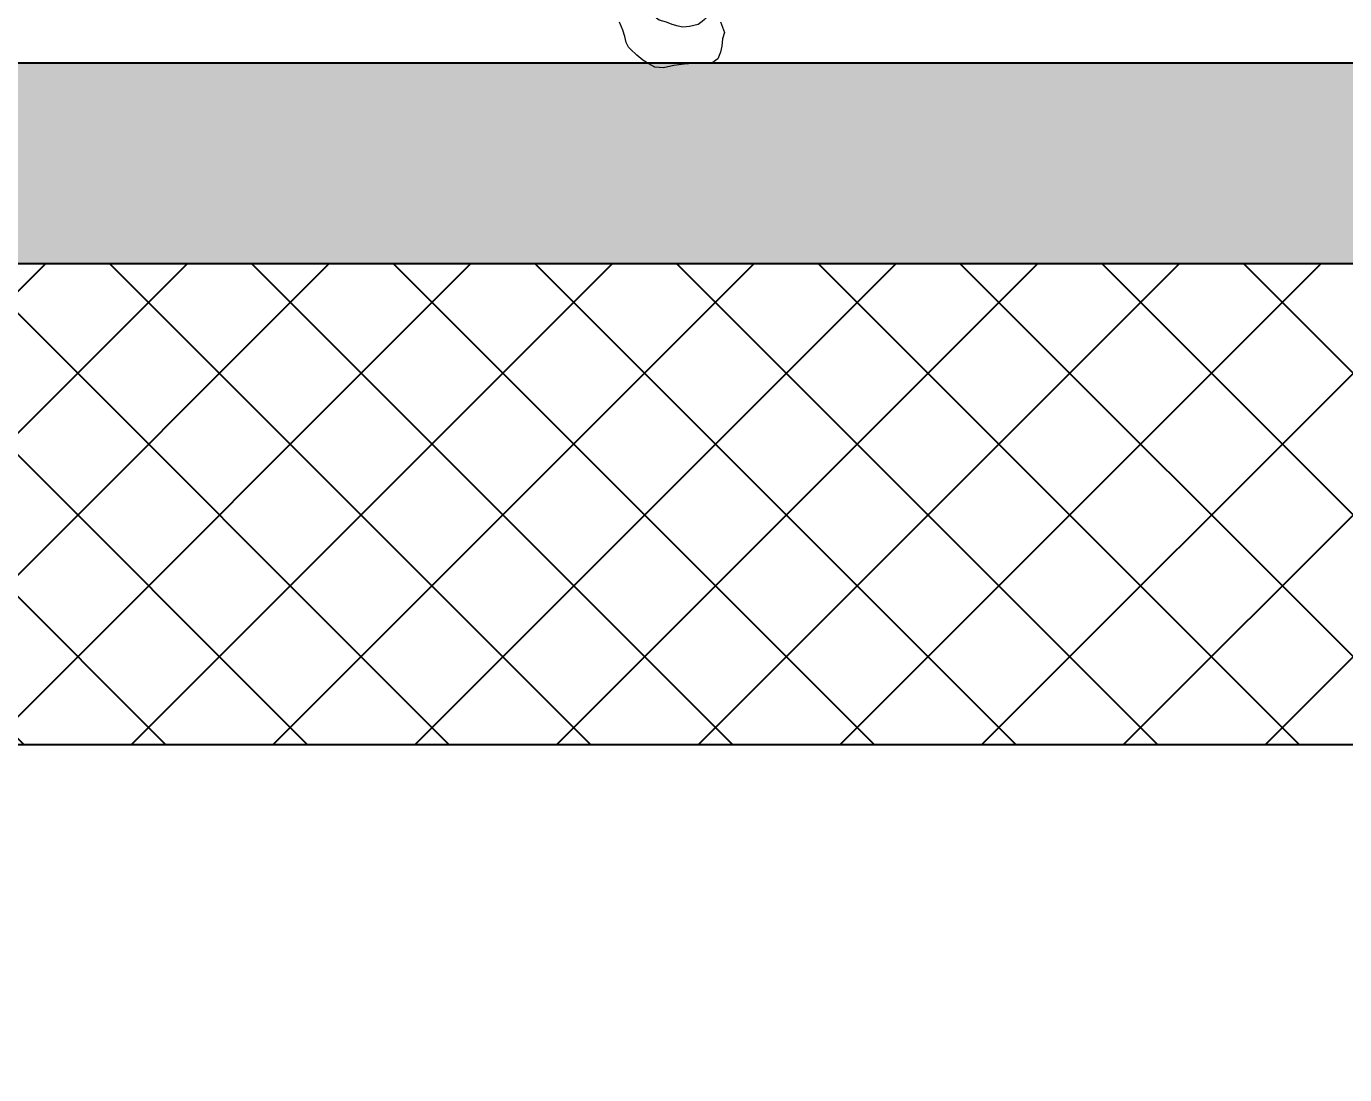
# Model space of a CAD drawing. Header units: metres. Extents: x 668617 to 675126, y 2286318 to 2293677.
# Drawn here: x 672212.769 to 672214.413, y 2287839.029 to 2287840.336 of the extents above; entities that cross this region are included whole.
import ezdxf

# ---------------------------------------------------------------- set-up
doc = ezdxf.new("R2010")
doc.units = ezdxf.units.M
doc.header["$MEASUREMENT"] = 0
doc.layers.add('30-ESC HUM', color=251, linetype='Continuous', lineweight=0)
doc.layers.add('DMTG_SECCIONES_VIALES', color=250, linetype='Continuous')
doc.styles.get("Standard").update_dxf_attribs({"font": 'arial.ttf'})
doc.dimstyles.get("Standard").update_dxf_attribs({"dimtxt": 0.18, "dimasz": 0.18, "dimexe": 0.18, "dimexo": 0.0625, "dimgap": 0.09, "dimtad": 0, "dimtih": 1, "dimtoh": 1, "dimdec": 4, "dimzin": 0, "dimdsep": 46, "dimtxsty": 'Standard', "dimcen": 0.09, "dimadec": 0, "dimazin": 0, "dimtfac": 1, "dimtdec": 4, "dimtofl": 0, "dimtmove": 0, "dimatfit": 3, "dimfxl": 1, "dimtolj": 1, "dimtzin": 0, "dimarcsym": 0})

# ---------------------------------------------------------------- blocks, each defined once
blk = doc.blocks.new('10')
at = {"layer": '30-ESC HUM'}
for points in [[(-214.6658, 1062.4179), (-214.6708, 1062.4046), (-214.6683, 1062.3967), (-214.6677, 1062.3875), (-214.6661, 1062.3802), (-214.6626, 1062.3717), (-214.655, 1062.3663), (-214.6452, 1062.3663), (-214.6401, 1062.3663), (-214.6294, 1062.366), (-214.6259, 1062.3656), (-214.6208, 1062.3653), (-214.6139, 1062.3644), (-214.6079, 1062.3634), (-214.5949, 1062.3606), (-214.5841, 1062.3615), (-214.5765, 1062.3656), (-214.5689, 1062.3701), (-214.5617, 1062.3764), (-214.5538, 1062.384), (-214.5512, 1062.3865), (-214.5481, 1062.3922), (-214.5465, 1062.3995), (-214.5443, 1062.4077), (-214.5401, 1062.4175)], [(-214.6503, 1062.4245), (-214.6458, 1062.4207), (-214.6433, 1062.4185), (-214.6382, 1062.4147), (-214.6272, 1062.4122), (-214.6189, 1062.4115), (-214.6132, 1062.4128), (-214.6056, 1062.4147), (-214.5984, 1062.4175), (-214.5895, 1062.4201), (-214.581, 1062.4264), (-214.5727, 1062.433), (-214.5655, 1062.4425)]]:
    blk.add_lwpolyline(points, dxfattribs=at)
blk = doc.blocks.new('_ArchTick')
at = {"color": 0, "linetype": 'ByBlock', "const_width": 0.15}
blk.add_lwpolyline([(-0.5, -0.5), (0.5, 0.5)], dxfattribs=at)
blk = doc.blocks.new('*D434')
at = {"layer": 'Defpoints', "color": 0, "transparency": 16777216}
for p in [(672210.9435, 2287840.2898), (672216.3035, 2287840.2898), (672210.9435, 2287838.6259)]:
    blk.add_point(p, dxfattribs=at)
at = {"layer": 'DMTG_SECCIONES_VIALES', "color": 0, "lineweight": -2, "transparency": 16777216}
for p, q in [((672210.9435, 2287840.2273), (672210.9435, 2287838.4459)), ((672216.3035, 2287840.2273), (672216.3035, 2287838.4459)), ((672210.9435, 2287838.6259), (672213.2998, 2287838.6259)), ((672216.3035, 2287838.6259), (672213.9473, 2287838.6259))]:
    blk.add_line(p, q, dxfattribs=at)
at = {"layer": 'DMTG_SECCIONES_VIALES', "color": 0, "lineweight": -2, "transparency": 16777216, "xscale": 0.18, "yscale": 0.18, "zscale": 0.18, "rotation": 180}
blk.add_blockref('_ArchTick', (672210.9435, 2287838.6259), dxfattribs=at)
at = {"layer": 'DMTG_SECCIONES_VIALES', "color": 0, "lineweight": -2, "transparency": 16777216, "xscale": 0.18, "yscale": 0.18, "zscale": 0.18}
blk.add_blockref('_ArchTick', (672216.3035, 2287838.6259), dxfattribs=at)
at = {"layer": 'DMTG_SECCIONES_VIALES', "color": 0, "transparency": 16777216, "insert": (672213.6235, 2287838.6259), "char_height": 0.18, "attachment_point": 5}
blk.add_mtext('\\A1;5.36', dxfattribs=at)
blk = doc.blocks.new('*D431')
at = {"layer": 'Defpoints', "color": 0, "transparency": 16777216}
for p in [(672196.2535, 2287840.2898), (672216.3035, 2287840.2898), (672216.3035, 2287837.9014)]:
    blk.add_point(p, dxfattribs=at)
at = {"layer": 'DMTG_SECCIONES_VIALES', "color": 0, "lineweight": -2, "transparency": 16777216}
for p, q in [((672196.2535, 2287840.2273), (672196.2535, 2287837.7214)), ((672216.3035, 2287840.2273), (672216.3035, 2287837.7214)), ((672196.2535, 2287837.9014), (672205.7438, 2287837.9014)), ((672216.3035, 2287837.9014), (672206.8133, 2287837.9014))]:
    blk.add_line(p, q, dxfattribs=at)
at = {"layer": 'DMTG_SECCIONES_VIALES', "color": 0, "lineweight": -2, "transparency": 16777216, "xscale": 0.18, "yscale": 0.18, "zscale": 0.18, "rotation": 180}
blk.add_blockref('_ArchTick', (672196.2535, 2287837.9014), dxfattribs=at)
at = {"layer": 'DMTG_SECCIONES_VIALES', "color": 0, "lineweight": -2, "transparency": 16777216, "xscale": 0.18, "yscale": 0.18, "zscale": 0.18}
blk.add_blockref('_ArchTick', (672216.3035, 2287837.9014), dxfattribs=at)
at = {"layer": 'DMTG_SECCIONES_VIALES', "color": 0, "transparency": 16777216, "insert": (672206.2785, 2287837.9014), "char_height": 0.18, "attachment_point": 5}
blk.add_mtext('\\A1;20.0500', dxfattribs=at)

msp = doc.modelspace()

# ---------------------------------------------------------------- hatches: boundary and pattern name
at = {"layer": 'DMTG_SECCIONES_VIALES', "true_color": 0x000000}
h = msp.add_hatch(dxfattribs=at)
h.set_pattern_fill('AR-SAND', color=18, scale=0.05)
h.set_pattern_definition([(37.5, (671855.920446, 2287769.89963), (-0.003149668, 0.096341188), [0, -0.076, 0, -0.085, 0, -0.08125]), (7.5, (671855.92045, 2287769.89963), (0.088488835, 0.141107303), [0, -0.041, 0, -0.0685, 0, -0.02625]), (327.5, (671855.858946, 2287769.89963), (0.155707093, 0.000282953), [0, -0.025, 0, -0.09, 0, -0.1175]), (317.5, (671855.85895, 2287769.89963), (0.15030633, 0.04388378), [0, -0.0125, 0, -0.059, 0, -0.0675])])
h.paths.add_polyline_path([(672201.30355, 2287840.28977), (672196.25355, 2287840.28977), (672196.25355, 2287840.03977), (672201.05355, 2287840.03977), (672201.05355, 2287839.78977), (672201.30355, 2287839.78977), (672201.30355, 2287840.03977)])
h.paths.add_polyline_path([(672216.30355, 2287840.28977), (672210.94355, 2287840.28977), (672210.94355, 2287840.03977), (672210.94355, 2287839.78977), (672211.19355, 2287839.78977), (672211.19355, 2287840.03977), (672216.30355, 2287840.03977)])
at = {"layer": 'DMTG_SECCIONES_VIALES', "true_color": 0x939598}
h = msp.add_hatch(dxfattribs=at)
h.set_pattern_fill('ANSI37', color=252)
h.set_pattern_definition([(45, (671855.92045, 2287769.89963), (-0.088388348, 0.088388348), []), (135, (671855.92045, 2287769.89963), (-0.088388348, -0.088388348), [])])
h.paths.add_polyline_path([(672201.05355, 2287840.03977), (672196.25355, 2287840.03977), (672191.25355, 2287840.03977), (672191.25355, 2287839.43977), (672196.25355, 2287839.43977), (672200.45355, 2287839.43977), (672200.45355, 2287839.18977), (672211.79355, 2287839.18977), (672211.79355, 2287839.43977), (672216.30355, 2287839.43977), (672221.30355, 2287839.43977), (672221.30355, 2287840.03977), (672216.30355, 2287840.03977), (672211.19355, 2287840.03977), (672211.19355, 2287839.78977), (672201.05355, 2287839.78977)])

# ---------------------------------------------------------------- linework, layer by layer
at = {"layer": 'DMTG_SECCIONES_VIALES'}
for points in [[(672221.30355, 2287840.28977), (672216.30355, 2287840.28977), (672210.94355, 2287840.28977), (672210.94355, 2287840.03977), (672201.30355, 2287840.03977), (672201.30355, 2287840.28977), (672196.25355, 2287840.28977), (672191.25355, 2287840.28977)], [(672216.30355, 2287840.28977), (672210.94355, 2287840.28977)], [(672221.30355, 2287840.03977), (672216.30355, 2287840.03977), (672211.19355, 2287840.03977), (672211.19355, 2287839.78977), (672201.05355, 2287839.78977), (672201.05355, 2287840.03977), (672196.25355, 2287840.03977), (672191.25355, 2287840.03977)], [(672221.30355, 2287840.03977), (672221.30355, 2287839.43977), (672216.30355, 2287839.43977), (672211.79355, 2287839.43977), (672211.79355, 2287839.18977), (672200.45355, 2287839.18977), (672200.45355, 2287839.43977), (672196.25355, 2287839.43977), (672191.25355, 2287839.43977), (672191.25355, 2287840.03977)]]:
    msp.add_lwpolyline(points, dxfattribs=at)

# ---------------------------------------------------------------- block references
at = {"layer": 'DMTG_SECCIONES_VIALES', "xscale": -1}
msp.add_blockref('10', (671998.96854, 2286777.92349), dxfattribs=at)

# ---------------------------------------------------------------- dimensions: what is measured, and where the dimension line sits
at = {"layer": 'DMTG_SECCIONES_VIALES'}
dim = msp.add_linear_dim(base=(672216.30355, 2287837.9014), p1=(672196.25355, 2287840.28977), p2=(672216.30355, 2287840.28977), dimstyle='Standard', override={"dimblk1": 'ArchTick', "dimblk2": 'ArchTick', "dimsah": 1}, dxfattribs=at)
dim.commit()
dim.dimension.update_dxf_attribs({"geometry": '*D431', "text_midpoint": (672206.27855, 2287837.9014)})
dim = msp.add_linear_dim(base=(672210.94355, 2287838.62591), p1=(672216.30355, 2287840.28977), p2=(672210.94355, 2287840.28977), dimstyle='Standard', override={"dimdec": 2, "dimblk1": 'ArchTick', "dimblk2": 'ArchTick', "dimsah": 1}, dxfattribs=at)
dim.commit()
dim.dimension.update_dxf_attribs({"geometry": '*D434', "text_midpoint": (672213.62355, 2287838.62591), "dimtype": 160})

doc.saveas('drawing.dxf')
